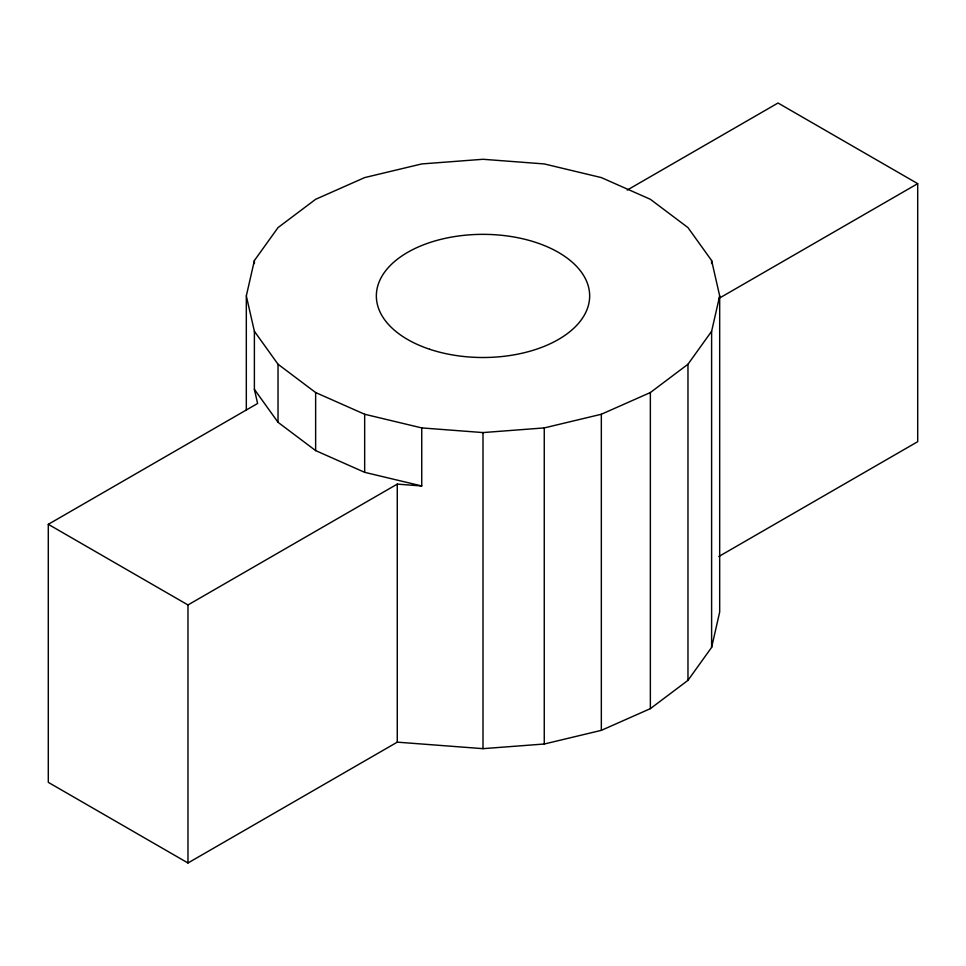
<?xml version="1.0" encoding="UTF-8"?>
<svg xmlns="http://www.w3.org/2000/svg" width="966" height="966" viewBox="0 0 966 966"><rect width="100%" height="100%" fill="white"/><g stroke="black" fill="none" stroke-linecap="round" stroke-linejoin="round"><path stroke-width="1.45" d="M246.318 295.922L254.384 260.554L278.027 227.602L315.64 199.298L364.665 177.587L421.744 163.93L483 159.281L544.256 163.93L601.335 177.587L650.36 199.298L687.973 227.602L711.616 260.554L719.682 295.922L719.682 612.021L711.616 647.389L687.973 680.342L650.36 708.646L601.335 730.356L544.256 744.013L483 748.662L397.267 742.154L187.972 862.988L48.3 782.351L48.3 524.321L257.608 403.474L254.384 389.346L254.384 331.29L246.318 295.922L246.318 410.321M711.616 647.389L711.616 331.29L719.682 295.922M254.384 331.29L278.027 364.242L315.64 392.546L364.665 414.257L421.744 427.914L483 432.575L544.256 427.914L601.335 414.257L650.36 392.546L687.973 364.242L711.616 331.29M627.224 190.073L778.028 103.012L917.7 183.649L917.7 441.679L718.789 556.525M48.3 524.321L187.972 604.957L397.267 484.111L421.744 485.97L421.744 427.914M718.789 298.482L917.7 183.649M254.384 389.346L278.027 422.299L315.64 450.603L364.665 472.326L421.744 485.97M711.616 260.554L711.616 263.537M687.973 364.242L687.973 680.342M650.36 392.546L650.36 708.646M601.335 414.257L601.335 730.356M544.256 427.914L544.256 744.013M483 432.575L483 748.662M397.267 484.111L397.267 742.154M364.665 414.257L364.665 472.326M315.64 392.546L315.64 450.603M278.027 364.242L278.027 422.299M254.384 260.554L254.384 263.573M187.972 604.957L187.972 862.988M429.665 349.257A106.658 61.583 0 0 0 589.658 295.922A106.658 61.583 0 0 0 429.665 242.599A106.658 61.583 0 0 0 429.665 349.257"/></g></svg>
